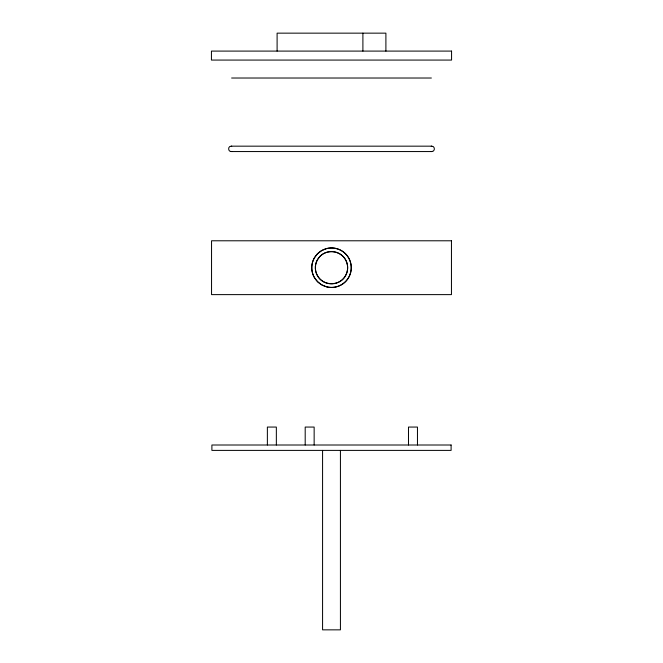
<?xml version="1.0" encoding="UTF-8"?>
<svg xmlns="http://www.w3.org/2000/svg" width="663" height="663" viewBox="0 0 663 663"><rect width="100%" height="100%" fill="white"/><g stroke="black" fill="none" stroke-linecap="round" stroke-linejoin="round"><path stroke-width="0.99" d="M231.743 151.504C228.006 152.349 227.417 146.017 231.246 146.167L431.754 146.167C435.251 145.993 435.251 151.719 431.754 151.554L231.246 151.554M431.257 146.216L431.754 146.167M231.619 78.019L431.381 78.019M431.754 151.554L431.257 151.504M231.246 146.167L231.743 146.216M417.458 445.006L417.458 427.063L408.483 427.063L408.483 445.006M385.899 51.092L385.899 33.15L277.101 33.15L277.101 51.092M362.901 33.15L362.901 51.092M340.426 450.392L340.426 629.85L322.574 629.85L322.574 450.392M314.146 445.006L314.146 427.063L305.195 427.063L305.195 445.006M276.347 445.006L276.347 427.063L267.371 427.063L267.371 445.006M317.544 253.747L314.403 257.832A19.409 19.028 -90 0 0 314.403 277.573L317.544 281.659L321.63 284.8L326.395 286.772A19.766 19.724 -90 0 0 351.257 267.703A19.766 19.724 -90 0 0 326.387 248.625L321.63 250.606L317.544 253.747M320.08 256.283L317.511 259.631A16.036 15.895 90 0 0 317.511 275.775C323.171 286.292 339.829 286.292 345.489 275.775A16.036 15.895 90 0 0 345.489 259.623C340.533 250.672 327.182 248.915 320.08 256.283M451.569 51.092L211.431 51.092L211.431 60.068L451.569 60.068L451.569 51.092M451.453 240.785L211.547 240.785L211.547 294.621L451.453 294.621L451.453 240.785M451.105 445.006L211.895 445.006L211.895 450.392L451.105 450.392L451.105 445.006M317.544 281.659A19.741 19.741 0 0 0 350.57 272.808A19.741 19.741 0 0 0 326.395 248.633A19.741 19.741 0 0 0 317.544 281.659M323.428 281.692A16.152 16.152 0 0 0 347.652 267.703A16.152 16.152 0 0 0 323.428 253.714A16.152 16.152 0 0 0 323.428 281.692"/></g></svg>
